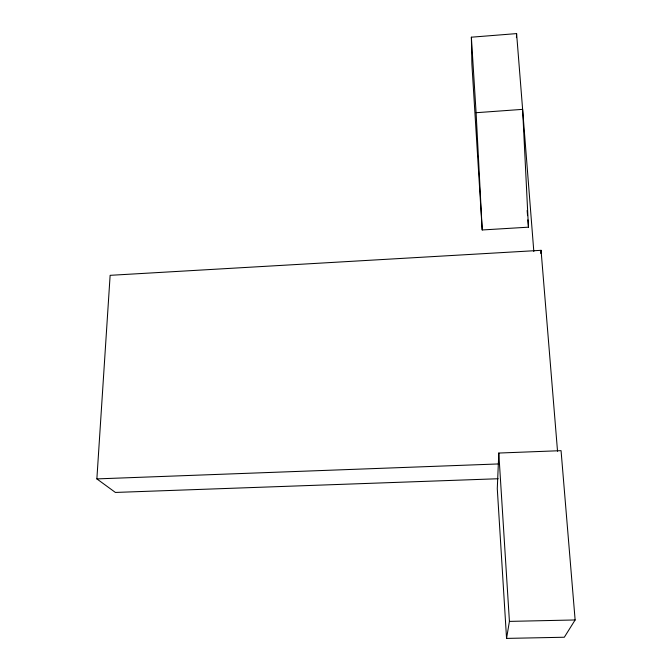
<?xml version="1.0" encoding="UTF-8"?>
<svg xmlns="http://www.w3.org/2000/svg" width="672" height="672" viewBox="0 0 672 672"><rect width="100%" height="100%" fill="white"/><g stroke="black" fill="none" stroke-linecap="round" stroke-linejoin="round"><path stroke-width="1.01" d="M498.792 453.046L497.28 488.603L506.554 638.4L564.312 637.241L575.131 619.962L561.061 450.66L498.792 453.046L509.418 621.39L506.554 638.4M516.432 37.64L516.6 33.6L471.366 37.195L471.895 64.226L482.21 229.967L528.452 227.178L522.623 109.36L516.6 33.6M498.137 478.741L115.399 492.442L96.869 478.901L110.132 275.327L541.061 250.32L557.533 451.248M540.725 253.436L541.061 250.32M482.21 229.967L476.095 112.711L522.623 109.36L533.82 251.513M96.869 478.901L498.599 463.94M509.418 621.39L575.131 619.962M527.15 210.445L527.554 215.67M527.881 219.853L528.452 227.178M471.366 37.195L476.095 112.711"/></g></svg>
